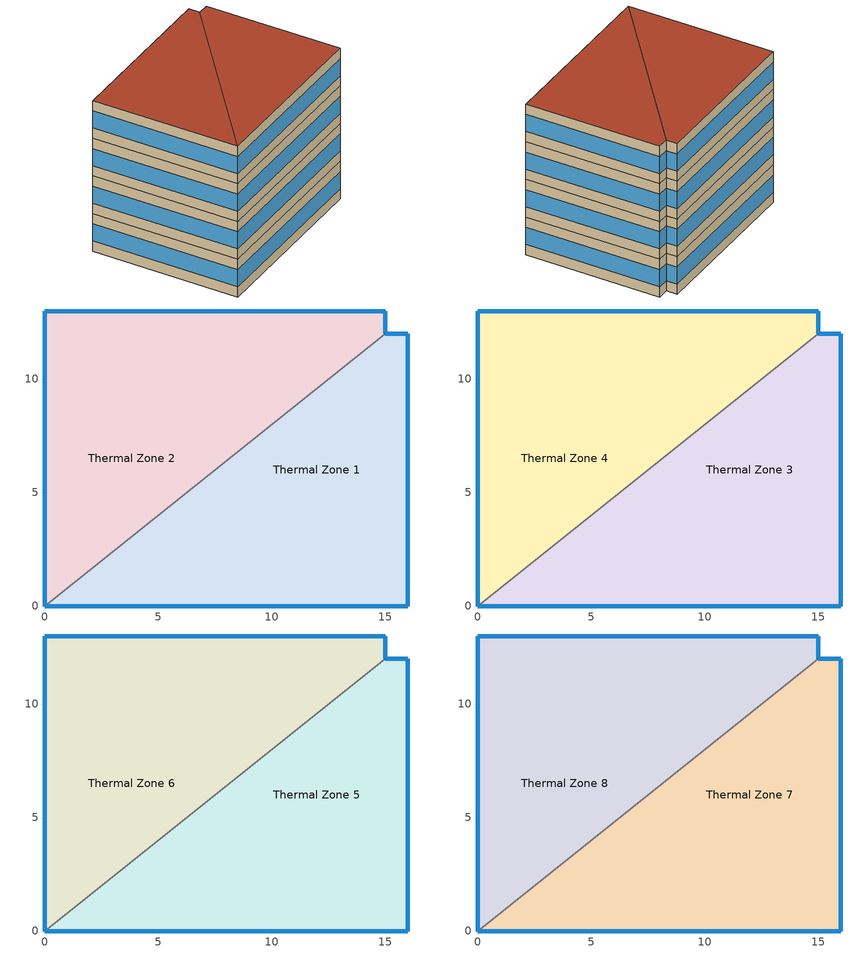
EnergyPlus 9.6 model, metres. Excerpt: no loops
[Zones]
Thermal Zone 1
 floor ground (ExtSlabCarpet): 0,0 15,12 16,12 16,0 z0
 wall outside (Ext Wall): 0,0 16,0 16,12 15,12 z0:3.5
 wall to Thermal Zone 2 (Interior Wall): 15,12 0,0 z0:3.5
 window (Ext Window): 16,0.01 16,11.99 / 15.99,12 15.01,12 / 0.01,0 15.99,0 z0.96:2.54
Thermal Zone 2
 floor ground (ExtSlabCarpet): 15,13 15,12 0,0 0,13 z0
 wall outside (Ext Wall): 15,12 15,13 0,13 0,0 z0:3.5
 window (Ext Window): 15,12.01 15,12.99 / 14.99,13 0.01,13 / 0,12.99 0,0.01 z0.96:2.54
Thermal Zone 3
 floor to Thermal Zone 1 (Interior Floor): 0,0 15,12 16,12 16,0 z3.5
 wall outside (Ext Wall): 0,0 16,0 16,12 15,12 z3.5:7
 wall to Thermal Zone 4 (Interior Wall): 15,12 0,0 z3.5:7
 window (Ext Window): 16,0.01 16,11.99 / 15.99,12 15.01,12 / 0.01,0 15.99,0 z4.46:6.04
Thermal Zone 4
 floor to Thermal Zone 2 (Interior Floor): 0,0 0,13 15,13 15,12 z3.5
 wall outside (Ext Wall): 15,12 15,13 0,13 0,0 z3.5:7
 window (Ext Window): 15,12.01 15,12.99 / 14.99,13 0.01,13 / 0,12.99 0,0.01 z4.46:6.04
Thermal Zone 5
 floor to Thermal Zone 3 (Interior Floor): 0,0 15,12 16,12 16,0 z7
 wall outside (Ext Wall): 0,0 16,0 16,12 15,12 z7:10.5
 wall to Thermal Zone 6 (Interior Wall): 15,12 0,0 z7:10.5
 window (Ext Window): 16,0.01 16,11.99 / 15.99,12 15.01,12 / 0.01,0 15.99,0 z7.96:9.54
Thermal Zone 6
 floor to Thermal Zone 4 (Interior Floor): 0,0 0,13 15,13 15,12 z7
 wall outside (Ext Wall): 15,12 15,13 0,13 0,0 z7:10.5
 window (Ext Window): 15,12.01 15,12.99 / 14.99,13 0.01,13 / 0,12.99 0,0.01 z7.96:9.54
Thermal Zone 7
 floor to Thermal Zone 5 (Interior Floor): 0,0 15,12 16,12 16,0 z10.5
 wall outside (Ext Wall): 0,0 16,0 16,12 15,12 z10.5:14
 wall to Thermal Zone 8 (Interior Wall): 15,12 0,0 z10.5:14
 window (Ext Window): 16,0.01 16,11.99 / 15.99,12 15.01,12 / 0.01,0 15.99,0 z11.46:13.04
 roof outside (Ext Roof): 0,0 16,0 16,12 15,12 z14
Thermal Zone 8
 floor to Thermal Zone 6 (Interior Floor): 0,0 0,13 15,13 15,12 z10.5
 wall outside (Ext Wall): 15,12 15,13 0,13 0,0 z10.5:14
 window (Ext Window): 15,12.01 15,12.99 / 14.99,13 0.01,13 / 0,12.99 0,0.01 z11.46:13.04
 roof outside (Ext Roof): 0,0 15,12 15,13 0,13 z14
[Building]
Building 1: North Axis {deg}=-0
[Site:Location]
Washington Dc Dulles IntL Ar: Latitude {deg}=38.98; Longitude {deg}=-77.47; Time Zone {hr}=-5; Elevation {m}=82
[SizingPeriod:DesignDay] Month=7; Day of Month=21; Day Type=SummerDesignDay; Daily Dry-Bulb Temperature Range {deltaC}=14.4; Dry-Bulb Temperature Range Modifier Type=DefaultMultipliers; Barometric Pressure {Pa}=86790; Wind Speed {m/s}=5; Wind Direction {deg}=340; Rain Indicator=No; Snow Indicator=No; Daylight Saving Time Indicator=No; Solar Model Indicator=ASHRAETau; ASHRAE Clear Sky Optical Depth for Beam Irradiance (taub)=0.339; ASHRAE Clear Sky Optical Depth for Diffuse Irradiance (taud)=2.366; Begin Environment Reset Mode=FullResetAtBeginEnvironment
Name | Maximum Dry-Bulb Temperature {C} | Humidity Condition Type | Wetbulb or DewPoint at Maximum Dry-Bulb {C} | Enthalpy at Maximum Dry-Bulb {J/kg}
SALT-LAKE-CITY-IAP Ann Clg .4% Condns DB=>MWB | 36.5 | Wetbulb | 17.1
SALT-LAKE-CITY-IAP Ann Clg .4% Condns DP=>MDB | 22.5 | Dewpoint | 15.6
SALT-LAKE-CITY-IAP Ann Clg .4% Condns Enth=>MDB | 30.8 | Enthalpy |  | 59300
SALT-LAKE-CITY-IAP Ann Clg .4% Condns WB=>MDB | 31.2 | Wetbulb | 19
[Material] Thermal Absorptance=0.9
Name | Roughness | Thickness m | Conductivity W/m-K | Density kg/m3 | Specific Heat J/kg-K | Solar Absorptance | Visible Absorptance
wall brick | Smooth | 0.25 | 0.7 | 1800 | 829 | 0.65 | 0.65
roof concrete | MediumRough | 0.2 | 0.5 | 2243 | 837 | 0.65 | 0.65
Wall Insulation [30]; Roof Insulation [38] | MediumRough | 0.1693 | 0.049 | 265 | 836.8 | 0.7 | 0.7
F16 Acoustic tile | MediumSmooth | 0.0191 | 0.06 | 368 | 590 | 0.3 | 0.3
M11 100mm lightweight concrete | MediumRough | 0.1016 | 0.53 | 1280 | 840 | 0.5 | 0.5
MAT-CC05 4 HW CONCRETE | Rough | 0.1016 | 1.311 | 2240 | 836.8 | 0.85 | 0.85
G01a 19mm gypsum board | MediumSmooth | 0.019 | 0.16 | 800 | 1090 | 0.4 | 0.4
[Material:AirGap]
Name | Thermal Resistance m2-K/W
F04 Wall air space resistance | 0.15
F05 Ceiling air space resistance | 0.18
[Material:NoMass]
CP02 CARPET PAD: Roughness=Smooth; Thermal Resistance m2-K/W=0.1; Thermal Absorptance=0.9; Solar Absorptance=0.8; Visible Absorptance=0.8
[WindowMaterial:SimpleGlazingSystem]
Window Material Simple Glazing System: U-Factor W/m2-K=1.2; Solar Heat Gain Coefficient=0.35
[Construction]
Ext Roof: roof concrete, Roof Insulation [38]
Ext Wall: wall brick, Wall Insulation [30]
Ext Window: Window Material Simple Glazing System
ExtSlabCarpet: MAT-CC05 4 HW CONCRETE, CP02 CARPET PAD
Interior Floor: F16 Acoustic tile, F05 Ceiling air space resistance, M11 100mm lightweight concrete
Interior Wall: G01a 19mm gypsum board, F04 Wall air space resistance, G01a 19mm gypsum board
[Zone]
Thermal Zone 1; Thermal Zone 2: 0, 0, 0, 0, , 1, , , , , , Yes
Thermal Zone 3; Thermal Zone 4: 0, 0, 0, 3.5, , 1, , , , , , Yes
Thermal Zone 5; Thermal Zone 6: 0, 0, 0, 7, , 1, , , , , , Yes
Thermal Zone 7; Thermal Zone 8: 0, 0, 0, 10.5, , 1, , , , , , Yes
[AvailabilityManager:Scheduled] Schedule=Always On Discrete
VAV with Reheat 1 Availability Manager; Air Loop HVAC Outdoor Air System 1 Availability Manager
[Schedule:Constant]
Always On Discrete: Hourly Value=1
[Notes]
wall material
